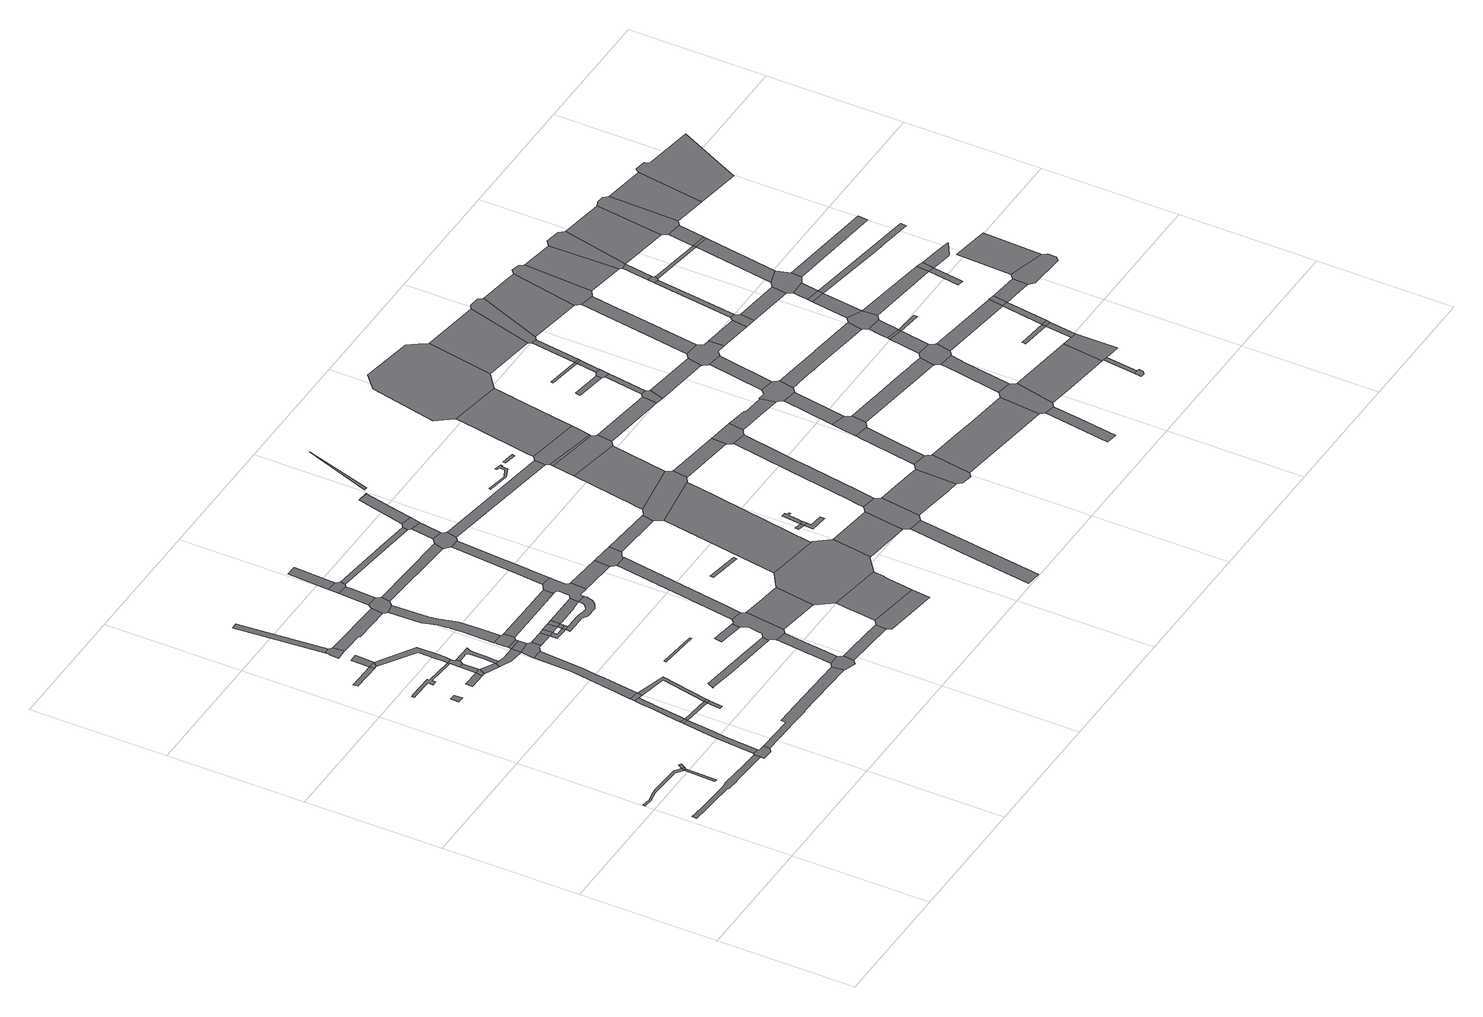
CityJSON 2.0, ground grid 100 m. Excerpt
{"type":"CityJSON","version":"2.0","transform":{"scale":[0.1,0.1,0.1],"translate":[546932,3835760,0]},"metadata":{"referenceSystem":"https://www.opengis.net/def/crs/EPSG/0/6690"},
"CityObjects":{
"road1":{"type":"Road","attributes":{"RoadStructureAttribute.sectionType":"1"},"geometry":[{"type":"MultiSurface","lod":"1","boundaries":[[[0,1,2,3,4,5,6,7,8,9,10,11,12]]]}]},
"road2":{"type":"Road","attributes":{"RoadStructureAttribute.sectionType":"1"},"geometry":[{"type":"MultiSurface","lod":"1","boundaries":[[[13,14,15,16,17,18,19,20,21,22,23,24,25,26,27,28,29,30,31]]]}]},
"road3":{"type":"Road","attributes":{"RoadStructureAttribute.sectionType":"1"},"geometry":[{"type":"MultiSurface","lod":"1","boundaries":[[[32,33,34,35,36,11]]]}]},
"road4":{"type":"Road","geometry":[{"type":"MultiSurface","lod":"1","boundaries":[[[12,11,36,37]]]}]},
"road5":{"type":"Road","geometry":[{"type":"MultiSurface","lod":"1","boundaries":[[[38,39,12,37]]]}]},
"road6":{"type":"Road","geometry":[{"type":"MultiSurface","lod":"1","boundaries":[[[40,31,30,41,42,43,44,45,46]]]}]},
"road7":{"type":"Road","attributes":{"RoadStructureAttribute.sectionType":"1"},"geometry":[{"type":"MultiSurface","lod":"1","boundaries":[[[47,48,49,50,40,46,51,52,53,54]]]}]},
"road8":{"type":"Road","geometry":[{"type":"MultiSurface","lod":"1","boundaries":[[[55,56,57,58]]]}]},
"road9":{"type":"Road","geometry":[{"type":"MultiSurface","lod":"1","boundaries":[[[59,47,54,60]]]}]},
"road10":{"type":"Road","attributes":{"RoadStructureAttribute.sectionType":"1"},"geometry":[{"type":"MultiSurface","lod":"1","boundaries":[[[61,62,63,64]]]}]},
"road11":{"type":"Road","attributes":{"RoadStructureAttribute.sectionType":"1"},"geometry":[{"type":"MultiSurface","lod":"1","boundaries":[[[65,66,67,68,69,70,71,72,73,74,59,60,75,76,77,78,79,80,81,82,83,84,85]]]}]},
"road12":{"type":"Road","geometry":[{"type":"MultiSurface","lod":"1","boundaries":[[[86,87,88,89,90,91,92,93,94,95,96,97]]]}]},
"road13":{"type":"Road","attributes":{"RoadStructureAttribute.sectionType":"1"},"geometry":[{"type":"MultiSurface","lod":"1","boundaries":[[[60,54,98,99]]]}]},
"road14":{"type":"Road","geometry":[{"type":"MultiSurface","lod":"1","boundaries":[[[100,101,102,103]]]}]},
"road15":{"type":"Road","geometry":[{"type":"MultiSurface","lod":"1","boundaries":[[[64,63,104,105]]]}]},
"road16":{"type":"Road","geometry":[{"type":"MultiSurface","lod":"1","boundaries":[[[106,65,85,107,108]]]}]},
"road17":{"type":"Road","attributes":{"RoadStructureAttribute.sectionType":"1"},"geometry":[{"type":"MultiSurface","lod":"1","boundaries":[[[109,110,111,64,105]]]}]},
"road18":{"type":"Road","geometry":[{"type":"MultiSurface","lod":"1","boundaries":[[[98,112,113,114,115,116]]]}]},
"road19":{"type":"Road","geometry":[{"type":"MultiSurface","lod":"1","boundaries":[[[117,103,102,118,119]]]}]},
"road20":{"type":"Road","geometry":[{"type":"MultiSurface","lod":"1","boundaries":[[[99,98,116,120,121]]]}]},
"road21":{"type":"Road","geometry":[{"type":"MultiSurface","lod":"1","boundaries":[[[122,123,124,125,126,127,128,129,130,131,132]]]}]},
"road22":{"type":"Road","attributes":{"RoadStructureAttribute.sectionType":"1"},"geometry":[{"type":"MultiSurface","lod":"1","boundaries":[[[133,134,135,105,104,136,137,138,97,139]]]}]},
"road23":{"type":"Road","attributes":{"RoadStructureAttribute.sectionType":"1"},"geometry":[{"type":"MultiSurface","lod":"1","boundaries":[[[140,103,117,141]]]}]},
"road24":{"type":"Road","attributes":{"RoadStructureAttribute.sectionType":"1"},"geometry":[{"type":"MultiSurface","lod":"1","boundaries":[[[142,143,144,108,107,145,99,121]]]}]},
"road25":{"type":"Road","attributes":{"RoadStructureAttribute.sectionType":"1"},"geometry":[{"type":"MultiSurface","lod":"1","boundaries":[[[146,119,118,147,148]]]}]},
"road26":{"type":"Road","geometry":[{"type":"MultiSurface","lod":"1","boundaries":[[[149,150,139,97,96,140,141,151,152]]]}]},
"road27":{"type":"Road","attributes":{"RoadStructureAttribute.sectionType":"1"},"geometry":[{"type":"MultiSurface","lod":"1","boundaries":[[[153,154,155,156,157,158,44,43,159,160,161,162,163,164,165]]]}]},
"road28":{"type":"Road","attributes":{"RoadStructureAttribute.sectionType":"1"},"geometry":[{"type":"MultiSurface","lod":"1","boundaries":[[[166,167,168,123,122]]]}]},
"road29":{"type":"Road","attributes":{"RoadStructureAttribute.sectionType":"1"},"geometry":[{"type":"MultiSurface","lod":"1","boundaries":[[[169,170,171,172,173,106,108,174,175,176,177,178,179,180]]]}]},
"road30":{"type":"Road","attributes":{"RoadStructureAttribute.sectionType":"1"},"geometry":[{"type":"MultiSurface","lod":"1","boundaries":[[[181,182,183,184,185,186,187,188,189,152,151,190,191,192,193,194,195,196,197,198,148,199]]]}]},
"road31":{"type":"Road","geometry":[{"type":"MultiSurface","lod":"1","boundaries":[[[148,147,200,201,202,203,204,199]]]}]},
"road32":{"type":"Road","attributes":{"RoadStructureAttribute.sectionType":"1"},"geometry":[{"type":"MultiSurface","lod":"1","boundaries":[[[132,131,205,206,207,208,209,210,211]]]}]},
"road33":{"type":"Road","attributes":{"RoadStructureAttribute.sectionType":"1"},"geometry":[{"type":"MultiSurface","lod":"1","boundaries":[[[212,213,214,215,216,202,217,218,219,169,180,220,221,222,223,224,225]]]}]},
"road34":{"type":"Road","geometry":[{"type":"MultiSurface","lod":"1","boundaries":[[[203,202,216,226,227]]]}]},
"road35":{"type":"Road","attributes":{"RoadStructureAttribute.sectionType":"1"},"geometry":[{"type":"MultiSurface","lod":"1","boundaries":[[[228,203,227,229]]]}]},
"road36":{"type":"Road","geometry":[{"type":"MultiSurface","lod":"1","boundaries":[[[230,231,232,233,228,229,234,235,236,237,238]]]}]},
"road37":{"type":"Road","attributes":{"RoadStructureAttribute.sectionType":"1"},"geometry":[{"type":"MultiSurface","lod":"1","boundaries":[[[239,225,224,240,241,242]]]}]},
"road38":{"type":"Road","attributes":{"RoadStructureAttribute.sectionType":"1"},"geometry":[{"type":"MultiSurface","lod":"1","boundaries":[[[243,244,245,246,247,248,249,250]]]}]},
"road39":{"type":"Road","attributes":{"RoadStructureAttribute.sectionType":"1"},"geometry":[{"type":"MultiSurface","lod":"1","boundaries":[[[251,252,253,254,255,256,257,258,259,260,261,262,263,264,265,266,267,268,269,270,271,272,230,238]]]}]},
"road40":{"type":"Road","geometry":[{"type":"MultiSurface","lod":"1","boundaries":[[[273,274,275,276]]]}]},
"road41":{"type":"Road","geometry":[{"type":"MultiSurface","lod":"1","boundaries":[[[242,241,277,278]]]}]},
"road42":{"type":"Road","attributes":{"RoadStructureAttribute.sectionType":"1"},"geometry":[{"type":"MultiSurface","lod":"1","boundaries":[[[241,279,280,281,282,283,284,277]]]}]},
"road43":{"type":"Road","attributes":{"RoadStructureAttribute.sectionType":"1"},"geometry":[{"type":"MultiSurface","lod":"1","boundaries":[[[278,277,285,286,287]]]}]},
"road44":{"type":"Road","geometry":[{"type":"MultiSurface","lod":"1","boundaries":[[[288,211,210,289,259,258,290,291,292,293,294,295]]]}]},
"road45":{"type":"Road","geometry":[{"type":"MultiSurface","lod":"1","boundaries":[[[283,282,296,297]]]}]},
"road46":{"type":"Road","geometry":[{"type":"MultiSurface","lod":"1","boundaries":[[[298,299,300,165,164,301,302,303,304,305]]]}]},
"road47":{"type":"Road","geometry":[{"type":"MultiSurface","lod":"1","boundaries":[[[286,283,297,306]]]}]},
"road48":{"type":"Road","geometry":[{"type":"MultiSurface","lod":"1","boundaries":[[[287,286,306,307]]]}]},
"road49":{"type":"Road","attributes":{"RoadStructureAttribute.sectionType":"1"},"geometry":[{"type":"MultiSurface","lod":"1","boundaries":[[[308,309,288,295,310,311]]]}]},
"road50":{"type":"Road","attributes":{"RoadStructureAttribute.sectionType":"1"},"geometry":[{"type":"MultiSurface","lod":"1","boundaries":[[[312,313,314,315,316,236,235,317,318]]]}]},
"road51":{"type":"Road","attributes":{"RoadStructureAttribute.sectionType":"1"},"geometry":[{"type":"MultiSurface","lod":"1","boundaries":[[[319,320,321,322,299,298,323,324,325]]]}]},
"road52":{"type":"Road","geometry":[{"type":"MultiSurface","lod":"1","boundaries":[[[326,308,311,327,328,329,330]]]}]},
"road53":{"type":"Road","attributes":{"RoadStructureAttribute.sectionType":"1"},"geometry":[{"type":"MultiSurface","lod":"1","boundaries":[[[331,332,333,334,335,336,337,338,339,340,341,296,282,342,343,344,345,346,347,348,349,350,351,352,353,354,355,356]]]}]},
"road54":{"type":"Road","attributes":{"RoadStructureAttribute.sectionType":"1"},"geometry":[{"type":"MultiSurface","lod":"1","boundaries":[[[357,358,359,360]]]}]},
"road55":{"type":"Road","attributes":{"RoadStructureAttribute.sectionType":"1"},"geometry":[{"type":"MultiSurface","lod":"1","boundaries":[[[361,362,326,330,363,364]]]}]},
"road56":{"type":"Road","attributes":{"RoadStructureAttribute.sectionType":"1"},"geometry":[{"type":"MultiSurface","lod":"1","boundaries":[[[307,306,365,366,367,368,369,331,370]]]}]},
"road57":{"type":"Road","attributes":{"RoadStructureAttribute.sectionType":"1"},"geometry":[{"type":"MultiSurface","lod":"1","boundaries":[[[371,305,304,372,373]]]}]},
"road58":{"type":"Road","geometry":[{"type":"MultiSurface","lod":"1","boundaries":[[[374,375,376,360,359,377,378,379,380,381,382,250,249,383,384,385,386,319,325,387,388,389,390,391,392]]]}]},
"road59":{"type":"Road","attributes":{"RoadStructureAttribute.sectionType":"1"},"geometry":[{"type":"MultiSurface","lod":"1","boundaries":[[[393,292,291,394,395]]]}]},
"road60":{"type":"Road","geometry":[{"type":"MultiSurface","lod":"1","boundaries":[[[396,397,398,318,317,399,400,401,402,403,404,405,406,407,408,409,410,370,331,356,411,412,413,414,415,416,417,418,419,420]]]}]},
"road61":{"type":"Road","attributes":{"RoadStructureAttribute.sectionType":"1"},"geometry":[{"type":"MultiSurface","lod":"1","boundaries":[[[421,422,328,327,423,424,425]]]}]},
"road62":{"type":"Road","attributes":{"RoadStructureAttribute.sectionType":"1"},"geometry":[{"type":"MultiSurface","lod":"1","boundaries":[[[426,427,428,390,389,429,430]]]}]},
"road63":{"type":"Road","attributes":{"RoadStructureAttribute.sectionType":"1"},"geometry":[{"type":"MultiSurface","lod":"1","boundaries":[[[431,374,392,432,433,434,435,436]]]}]},
"road64":{"type":"Road","attributes":{"RoadStructureAttribute.sectionType":"1"},"geometry":[{"type":"MultiSurface","lod":"1","boundaries":[[[416,415,437,438,439]]]}]},
"road65":{"type":"Road","attributes":{"RoadStructureAttribute.sectionType":"1"},"geometry":[{"type":"MultiSurface","lod":"1","boundaries":[[[440,441,396,420,442,443,444]]]}]},
"road66":{"type":"Road","geometry":[{"type":"MultiSurface","lod":"1","boundaries":[[[445,446,447,373,372,448,449,450]]]}]},
"road67":{"type":"Road","geometry":[{"type":"MultiSurface","lod":"1","boundaries":[[[451,452,395,394,453,454,440,444,455,456,457,458,459,460,461]]]}]},
"road68":{"type":"Road","attributes":{"function":"3","RoadStructureAttribute.sectionType":"1"},"geometry":[{"type":"MultiSurface","lod":"1","boundaries":[[[462,463,464,445,450,465,466,467,468,469,470]]]}]},
"road69":{"type":"Road","geometry":[{"type":"MultiSurface","lod":"1","boundaries":[[[471,439,438,472,473,431,436,474,475,476,477,478]]]}]},
"road70":{"type":"Road","attributes":{"RoadStructureAttribute.sectionType":"1"},"geometry":[{"type":"MultiSurface","lod":"1","boundaries":[[[479,451,461,480,481]]]}]},
"road71":{"type":"Road","attributes":{"RoadStructureAttribute.sectionType":"1"},"geometry":[{"type":"MultiSurface","lod":"1","boundaries":[[[482,483,484,485]]]}]},
"road72":{"type":"Road","geometry":[{"type":"MultiSurface","lod":"1","boundaries":[[[486,487,425,424,479,481,488]]]}]},
"road73":{"type":"Road","geometry":[{"type":"MultiSurface","lod":"1","boundaries":[[[489,490,491,492,493,430,429,494,462,470,495,496,497,498]]]}]},
"road74":{"type":"Road","attributes":{"RoadStructureAttribute.sectionType":"1"},"geometry":[{"type":"MultiSurface","lod":"1","boundaries":[[[499,500,486,488,501,502,503,504,505]]]}]},
"road75":{"type":"Road","attributes":{"RoadStructureAttribute.sectionType":"1"},"geometry":[{"type":"MultiSurface","lod":"1","boundaries":[[[478,477,506,507]]]}]},
"road76":{"type":"Road","attributes":{"RoadStructureAttribute.sectionType":"1"},"geometry":[{"type":"MultiSurface","lod":"1","boundaries":[[[499,505,508]]]}]},
"road77":{"type":"Road","attributes":{"RoadStructureAttribute.sectionType":"1"},"geometry":[{"type":"MultiSurface","lod":"1","boundaries":[[[509,510,458,457,511,512,513]]]}]},
"road78":{"type":"Road","attributes":{"function":"3","RoadStructureAttribute.sectionType":"1"},"geometry":[{"type":"MultiSurface","lod":"1","boundaries":[[[514,515,516,517,518,489,498]]]}]},
"road79":{"type":"Road","geometry":[{"type":"MultiSurface","lod":"1","boundaries":[[[519,520,521]]]}]},
"road80":{"type":"Road","attributes":{"RoadStructureAttribute.sectionType":"1"},"geometry":[{"type":"MultiSurface","lod":"1","boundaries":[[[522,523,524,525,526,527,528,529]]]}]},
"road81":{"type":"Road","attributes":{"RoadStructureAttribute.sectionType":"1"},"geometry":[{"type":"MultiSurface","lod":"1","boundaries":[[[530,531,532,533]]]}]},
"road82":{"type":"Road","attributes":{"RoadStructureAttribute.sectionType":"1"},"geometry":[{"type":"MultiSurface","lod":"1","boundaries":[[[534,497,496,535,536,537]]]}]},
"road83":{"type":"Road","geometry":[{"type":"MultiSurface","lod":"1","boundaries":[[[533,532,538,539]]]}]},
"road84":{"type":"Road","geometry":[{"type":"MultiSurface","lod":"1","boundaries":[[[532,540,541,542,543,538]]]}]},
"road85":{"type":"Road","geometry":[{"type":"MultiSurface","lod":"1","boundaries":[[[544,545,546,547,548,549,550,551,533,539]]]}]},
"road86":{"type":"Road","attributes":{"RoadStructureAttribute.sectionType":"1"},"geometry":[{"type":"MultiSurface","lod":"1","boundaries":[[[552,553,554,555,556,557,558,559,560,561,562,563]]]}]},
"road87":{"type":"Road","geometry":[{"type":"MultiSurface","lod":"1","boundaries":[[[564,565,566,567,568,569,507,506,518,517,570,571,572]]]}]},
"road88":{"type":"Road","geometry":[{"type":"MultiSurface","lod":"1","boundaries":[[[573,537,536,574,522,529,575,576,577,578]]]}]},
"road89":{"type":"Road","attributes":{"function":"3","RoadStructureAttribute.sectionType":"1"},"geometry":[{"type":"MultiSurface","lod":"1","boundaries":[[[579,580,581,567,566,582]]]}]},
"road90":{"type":"Road","geometry":[{"type":"MultiSurface","lod":"1","boundaries":[[[583,584,585,586]]]}]},
"road91":{"type":"Road","geometry":[{"type":"MultiSurface","lod":"1","boundaries":[[[587,579,582,588,589,590,591,592,593,594]]]}]},
"road92":{"type":"Road","attributes":{"function":"3","RoadStructureAttribute.sectionType":"1"},"geometry":[{"type":"MultiSurface","lod":"1","boundaries":[[[595,587,594,596]]]}]},
"road93":{"type":"Road","geometry":[{"type":"MultiSurface","lod":"1","boundaries":[[[597,513,512,598,595,596,599,600,601]]]}]},
"road94":{"type":"Road","attributes":{"RoadStructureAttribute.sectionType":"1"},"geometry":[{"type":"MultiSurface","lod":"1","boundaries":[[[602,603,577,576,604,605,606,607,608]]]}]},
"road95":{"type":"Road","attributes":{"RoadStructureAttribute.sectionType":"1"},"geometry":[{"type":"MultiSurface","lod":"1","boundaries":[[[572,571,609,610]]]}]},
"road96":{"type":"Road","attributes":{"RoadStructureAttribute.sectionType":"1"},"geometry":[{"type":"MultiSurface","lod":"1","boundaries":[[[611,612,613,614,573,578,615,616,617,618,619,620,621]]]}]},
"road97":{"type":"Road","attributes":{"function":"3","RoadStructureAttribute.sectionType":"1"},"geometry":[{"type":"MultiSurface","lod":"1","boundaries":[[[622,623,624,597,601,625,626,627,628,629,630,631]]]}]},
"road98":{"type":"Road","geometry":[{"type":"MultiSurface","lod":"1","boundaries":[[[632,633,634,608,607,635,636,637,638,639,640,641,642,643,644,645]]]}]},
"road99":{"type":"Road","attributes":{"function":"3","RoadStructureAttribute.sectionType":"1"},"geometry":[{"type":"MultiSurface","lod":"1","boundaries":[[[622,631,646]]]}]},
"road100":{"type":"Road","geometry":[{"type":"MultiSurface","lod":"1","boundaries":[[[610,609,647,648,611,621,649,650,651,652,653,654]]]}]},
"road101":{"type":"Road","attributes":{"RoadStructureAttribute.sectionType":"1"},"geometry":[{"type":"MultiSurface","lod":"1","boundaries":[[[590,589,655,656]]]}]},
"road102":{"type":"Road","attributes":{"RoadStructureAttribute.sectionType":"1"},"geometry":[{"type":"MultiSurface","lod":"1","boundaries":[[[657,658,659,660,632,645,661,662]]]}]},
"road103":{"type":"Road","geometry":[{"type":"MultiSurface","lod":"1","boundaries":[[[663,664,665,666,667,668,622,646,669,670,671,672,673]]]}]},
"road104":{"type":"Road","attributes":{"RoadStructureAttribute.sectionType":"1"},"geometry":[{"type":"MultiSurface","lod":"1","boundaries":[[[674,675,654,653,676,677,678,679]]]}]},
"road105":{"type":"Road","geometry":[{"type":"MultiSurface","lod":"1","boundaries":[[[680,681,682,657,662,683,684,685,686,687]]]}]},
"road106":{"type":"Road","geometry":[{"type":"MultiSurface","lod":"1","boundaries":[[[688,689,656,655,690,691,692,693,694,695]]]}]},
"road107":{"type":"Road","geometry":[{"type":"MultiSurface","lod":"1","boundaries":[[[696,697,698,699,700,701]]]}]},
"road108":{"type":"Road","attributes":{"RoadStructureAttribute.sectionType":"1"},"geometry":[{"type":"MultiSurface","lod":"1","boundaries":[[[702,703,704,705,642,641,706,707,708,709]]]}]},
"road109":{"type":"Road","attributes":{"RoadStructureAttribute.sectionType":"1"},"geometry":[{"type":"MultiSurface","lod":"1","boundaries":[[[710,680,687,711]]]}]},
"road110":{"type":"Road","attributes":{"RoadStructureAttribute.sectionType":"1"},"geometry":[{"type":"MultiSurface","lod":"1","boundaries":[[[712,713,688,695,714,715]]]}]},
"road111":{"type":"Road","geometry":[{"type":"MultiSurface","lod":"1","boundaries":[[[716,717,718,719]]]}]},
"road112":{"type":"Road","geometry":[{"type":"MultiSurface","lod":"1","boundaries":[[[720,701,700,712,715,721,722]]]}]},
"road113":{"type":"Road","geometry":[{"type":"MultiSurface","lod":"1","boundaries":[[[723,724,725,726,727,679,678,728,729,710,711,730,731,732,733,734]]]}]},
"road114":{"type":"Road","attributes":{"RoadStructureAttribute.sectionType":"1"},"geometry":[{"type":"MultiSurface","lod":"1","boundaries":[[[693,692,735,736]]]}]},
"road115":{"type":"Road","attributes":{"RoadStructureAttribute.sectionType":"1"},"geometry":[{"type":"MultiSurface","lod":"1","boundaries":[[[718,720,722,737,738]]]}]},
"road116":{"type":"Road","geometry":[{"type":"MultiSurface","lod":"1","boundaries":[[[719,718,738,739]]]}]},
"road117":{"type":"Road","attributes":{"RoadStructureAttribute.sectionType":"1"},"geometry":[{"type":"MultiSurface","lod":"1","boundaries":[[[740,741,742,743,744,745]]]}]},
"road118":{"type":"Road","attributes":{"RoadStructureAttribute.sectionType":"1"},"geometry":[{"type":"MultiSurface","lod":"1","boundaries":[[[746,719,739,747]]]}]},
"road119":{"type":"Road","attributes":{"function":"3","RoadStructureAttribute.sectionType":"1"},"geometry":[{"type":"MultiSurface","lod":"1","boundaries":[[[671,670,748,749,750,751]]]}]},
"road120":{"type":"Road","attributes":{"RoadStructureAttribute.sectionType":"1"},"geometry":[{"type":"MultiSurface","lod":"1","boundaries":[[[752,723,734,753]]]}]},
"road121":{"type":"Road","attributes":{"RoadStructureAttribute.sectionType":"1"},"geometry":[{"type":"MultiSurface","lod":"1","boundaries":[[[754,755,756,757,758,759,760,761,762,763,686,685,764,765,766,767]]]}]},
"road122":{"type":"Road","geometry":[{"type":"MultiSurface","lod":"1","boundaries":[[[768,769,770,709,708,771,740,745,772,773,774,775,776,777,778]]]}]},
"road123":{"type":"Road","geometry":[{"type":"MultiSurface","lod":"1","boundaries":[[[779,780,781,736,735,782,783,752,753,784,785,786,787,788,789,790,791,792]]]}]},
"road124":{"type":"Road","geometry":[{"type":"MultiSurface","lod":"1","boundaries":[[[793,751,750,746,747,794,795,796]]]}]},
"road125":{"type":"Road","attributes":{"RoadStructureAttribute.sectionType":"1"},"geometry":[{"type":"MultiSurface","lod":"1","boundaries":[[[797,798,799,731,730,800,801,802,803,804,805,806,807,808]]]}]},
"road126":{"type":"Road","attributes":{"RoadStructureAttribute.sectionType":"1"},"geometry":[{"type":"MultiSurface","lod":"1","boundaries":[[[809,810,768,778,811,812,813,814]]]}]},
"road127":{"type":"Road","attributes":{"RoadStructureAttribute.sectionType":"1"},"geometry":[{"type":"MultiSurface","lod":"1","boundaries":[[[815,779,792,816,817,818,819]]]}]},
"road128":{"type":"Road","attributes":{"RoadStructureAttribute.sectionType":"1"},"geometry":[{"type":"MultiSurface","lod":"1","boundaries":[[[788,787,820,821]]]}]},
"road129":{"type":"Road","attributes":{"function":"3","RoadStructureAttribute.sectionType":"1"},"geometry":[{"type":"MultiSurface","lod":"1","boundaries":[[[822,795,794,823,824]]]}]},
"road130":{"type":"Road","attributes":{"RoadStructureAttribute.sectionType":"1"},"geometry":[{"type":"MultiSurface","lod":"1","boundaries":[[[775,774,825,826,827]]]}]},
"road131":{"type":"Road","geometry":[{"type":"MultiSurface","lod":"1","boundaries":[[[828,767,766,829,830,809,814,831,832,833,834,835,836,837]]]}]},
"road132":{"type":"Road","geometry":[{"type":"MultiSurface","lod":"1","boundaries":[[[838,839,840,841,842,843,844,845]]]}]},
"road133":{"type":"Road","attributes":{"RoadStructureAttribute.sectionType":"1"},"geometry":[{"type":"MultiSurface","lod":"1","boundaries":[[[846,828,837,847]]]}]},
"road134":{"type":"Road","geometry":[{"type":"MultiSurface","lod":"1","boundaries":[[[848,821,820,849,850,851,852]]]}]},
"road135":{"type":"Road","attributes":{"RoadStructureAttribute.sectionType":"1"},"geometry":[{"type":"MultiSurface","lod":"1","boundaries":[[[853,838,845,854]]]}]},
"road136":{"type":"Road","geometry":[{"type":"MultiSurface","lod":"1","boundaries":[[[855,846,847,856]]]}]},
"road137":{"type":"Road","attributes":{"RoadStructureAttribute.sectionType":"1"},"geometry":[{"type":"MultiSurface","lod":"1","boundaries":[[[857,858,855,856,859,860]]]}]},
"road138":{"type":"Road","geometry":[{"type":"MultiSurface","lod":"1","boundaries":[[[861,862,824,823,863,815,819,864,865,866,867]]]}]},
"road139":{"type":"Road","attributes":{"RoadStructureAttribute.sectionType":"1"},"geometry":[{"type":"MultiSurface","lod":"1","boundaries":[[[868,848,852,869,870]]]}]},
"road140":{"type":"Road","geometry":[{"type":"MultiSurface","lod":"1","boundaries":[[[871,872,873,808,807,857,860,874,875,876,877]]]}]},
"road141":{"type":"Road","geometry":[{"type":"MultiSurface","lod":"1","boundaries":[[[878,879,827,826,880,853,854,881,882,883]]]}]},
"road142":{"type":"Road","geometry":[{"type":"MultiSurface","lod":"1","boundaries":[[[884,885,886,887,856,847]]]}]},
"road143":{"type":"Road","attributes":{"RoadStructureAttribute.sectionType":"1"},"geometry":[{"type":"MultiSurface","lod":"1","boundaries":[[[850,849,888,889]]]}]},
"road144":{"type":"Road","geometry":[{"type":"MultiSurface","lod":"1","boundaries":[[[890,891,892,893,894]]]}]},
"road145":{"type":"Road","attributes":{"RoadStructureAttribute.sectionType":"1"},"geometry":[{"type":"MultiSurface","lod":"1","boundaries":[[[895,896,897,834,833,898,899,900]]]}]},
"road146":{"type":"Road","attributes":{"RoadStructureAttribute.sectionType":"1"},"geometry":[{"type":"MultiSurface","lod":"1","boundaries":[[[901,871,877,902]]]}]},
"road147":{"type":"Road","geometry":[{"type":"MultiSurface","lod":"1","boundaries":[[[903,868,870,904,905,906]]]}]},
"road148":{"type":"Road","attributes":{"function":"3","RoadStructureAttribute.sectionType":"1"},"geometry":[{"type":"MultiSurface","lod":"1","boundaries":[[[866,865,907,908]]]}]},
"road149":{"type":"Road","geometry":[{"type":"MultiSurface","lod":"1","boundaries":[[[893,909,883,882,910]]]}]},
"road150":{"type":"Road","geometry":[{"type":"MultiSurface","lod":"1","boundaries":[[[911,901,902,912]]]}]},
"road151":{"type":"Road","attributes":{"RoadStructureAttribute.sectionType":"1"},"geometry":[{"type":"MultiSurface","lod":"1","boundaries":[[[913,914,903,906]]]}]},
"road152":{"type":"Road","geometry":[{"type":"MultiSurface","lod":"1","boundaries":[[[894,893,910,915]]]}]},
"road153":{"type":"Road","attributes":{"RoadStructureAttribute.sectionType":"1"},"geometry":[{"type":"MultiSurface","lod":"1","boundaries":[[[916,917,918,911,912]]]}]},
"road154":{"type":"Road","attributes":{"RoadStructureAttribute.sectionType":"1"},"geometry":[{"type":"MultiSurface","lod":"1","boundaries":[[[899,894,915,919]]]}]},
"road155":{"type":"Road","geometry":[{"type":"MultiSurface","lod":"1","boundaries":[[[920,921,889,888,917,916,922,923]]]}]},
"road156":{"type":"Road","attributes":{"RoadStructureAttribute.sectionType":"1"},"geometry":[{"type":"MultiSurface","lod":"1","boundaries":[[[905,904,924,925]]]}]},
"road157":{"type":"Road","attributes":{"RoadStructureAttribute.sectionType":"1"},"geometry":[{"type":"MultiSurface","lod":"1","boundaries":[[[877,876,926,927]]]}]},
"road158":{"type":"Road","geometry":[{"type":"MultiSurface","lod":"1","boundaries":[[[928,908,907,914,913,929,930,931]]]}]},
"road159":{"type":"Road","geometry":[{"type":"MultiSurface","lod":"1","boundaries":[[[932,933,934,900,899,919,935]]]}]},
"road160":{"type":"Road","attributes":{"RoadStructureAttribute.sectionType":"1"},"geometry":[{"type":"MultiSurface","lod":"1","boundaries":[[[924,921,920,936,937]]]}]},
"road161":{"type":"Road","attributes":{"RoadStructureAttribute.sectionType":"1"},"geometry":[{"type":"MultiSurface","lod":"1","boundaries":[[[938,935,919,939,940,941]]]}]},
"road162":{"type":"Road","attributes":{"function":"3","RoadStructureAttribute.sectionType":"1"},"geometry":[{"type":"MultiSurface","lod":"1","boundaries":[[[929,913,942,943,944,945]]]}]},
"road163":{"type":"Road","attributes":{"RoadStructureAttribute.sectionType":"1"},"geometry":[{"type":"MultiSurface","lod":"1","boundaries":[[[946,947,948,949]]]}]},
"road164":{"type":"Road","geometry":[{"type":"MultiSurface","lod":"1","boundaries":[[[925,924,937,950]]]}]},
"road165":{"type":"Road","geometry":[{"type":"MultiSurface","lod":"1","boundaries":[[[951,952,927,926,946,949,953]]]}]},
"road166":{"type":"Road","attributes":{"RoadStructureAttribute.sectionType":"1"},"geometry":[{"type":"MultiSurface","lod":"1","boundaries":[[[954,925,950,955]]]}]},
"road167":{"type":"Road","attributes":{"RoadStructureAttribute.sectionType":"1"},"geometry":[{"type":"MultiSurface","lod":"1","boundaries":[[[912,902,956,957,958,959,960,961]]]}]},
"road168":{"type":"Road","attributes":{"RoadStructureAttribute.sectionType":"1"},"geometry":[{"type":"MultiSurface","lod":"1","boundaries":[[[923,922,962,963]]]}]},
"road169":{"type":"Road","geometry":[{"type":"MultiSurface","lod":"1","boundaries":[[[964,965,966,941,940,967,968,969,970,971,972,973,974,975,976]]]}]},
"road170":{"type":"Road","geometry":[{"type":"MultiSurface","lod":"1","boundaries":[[[977,945,944,954,955,978,979,980,981]]]}]},
"road171":{"type":"Road","attributes":{"RoadStructureAttribute.sectionType":"1"},"geometry":[{"type":"MultiSurface","lod":"1","boundaries":[[[982,983,953,949,984,985,986,987,988]]]}]},
"road172":{"type":"Road","attributes":{"RoadStructureAttribute.sectionType":"1"},"geometry":[{"type":"MultiSurface","lod":"1","boundaries":[[[989,964,976,990]]]}]},
"road173":{"type":"Road","attributes":{"function":"3","RoadStructureAttribute.sectionType":"1"},"geometry":[{"type":"MultiSurface","lod":"1","boundaries":[[[979,978,991,992]]]}]},
"road174":{"type":"Road","geometry":[{"type":"MultiSurface","lod":"1","boundaries":[[[993,994,992,991,995,996,997,998,999]]]}]}
},
"vertices":[
[422,1078,0],[421,1085,0],[189,1096,0],[154,1093,0],[74,1077,0],[12,1086,0],[9,1071,0],[74,1065,0],[157,1078,0],[189,1078,0],[399,1065,0],[450,1023,0],[462,1051,0],
[683,720,0],[468,734,0],[426,730,0],[423,730,0],[322,735,0],[175,745,0],[96,751,0],[92,751,0],[58,756,0],[54,722,0],[164,713,0],[249,707,0],[421,694,0],[422,694,0],[425,686,0],[514,679,0],[516,682,0],[805,664,0],[806,714,0],
[446,913,0],[442,800,0],[462,799,0],[468,913,0],[470,1028,0],
[478,1040,0],
[502,1076,0],[486,1086,0],
[816,721,0],[803,638,0],[882,633,0],[912,659,0],[914,704,0],[871,705,0],[861,713,0],
[875,1261,0],[863,1170,0],[854,1110,0],[843,1011,0],[882,963,0],[890,1039,0],[899,1119,0],[917,1255,0],
[382,2630,0],[429,2628,0],[431,2688,0],[384,2690,0],
[878,1289,0],[920,1278,0],
[217,3308,0],[220,3273,0],[432,3268,0],[427,3302,0],
[931,1646,0],[930,1644,0],[927,1626,0],[926,1620,0],[925,1608,0],[921,1581,0],[915,1536,0],[911,1509,0],[897,1418,0],[884,1325,0],[921,1286,0],[925,1318,0],[940,1418,0],[954,1530,0],[955,1532,0],[955,1533,0],[956,1538,0],[967,1615,0],[968,1631,0],[969,1638,0],[970,1642,0],
[493,2901,0],[493,2918,0],[311,2921,0],[291,2921,0],[291,2901,0],[304,2901,0],[461,2895,0],[461,2859,0],[496,2859,0],[496,2883,0],[706,2868,0],[706,2885,0],
[1135,1232,0],[1137,1258,0],
[567,2680,0],[567,2630,0],[690,2626,0],[698,2675,0],
[455,3268,0],[482,3298,0],
[936,1684,0],[1004,1634,0],[1009,1673,0],
[490,3438,0],[491,3441,0],[433,3440,0],
[1121,1132,0],[1121,1130,0],[1133,1130,0],[1146,1130,0],[1160,1229,0],
[741,2676,0],[714,2626,0],[741,2671,0],
[1162,1240,0],[1165,1252,0],
[467,3624,0],[420,3621,0],[423,3585,0],[416,3585,0],[412,3525,0],[413,3519,0],[419,3519,0],[420,3519,0],[484,3521,0],[496,3522,0],[489,3604,0],
[748,2921,0],[750,2978,0],[751,3136,0],[709,3103,0],[705,2978,0],[706,2920,0],[744,2888,0],
[703,2797,0],[742,2796,0],
[1215,1506,0],[1234,1608,0],[1013,1672,0],[1206,1593,0],
[824,2626,0],[825,2575,0],[846,2614,0],
[744,2858,0],[741,2866,0],[762,2826,0],[759,2852,0],
[1378,725,0],[1200,730,0],[1198,712,0],[1197,697,0],[1189,694,0],[1059,698,0],[1142,650,0],[1196,648,0],[1350,642,0],[1350,645,0],[1659,635,0],[1851,629,0],[1839,710,0],
[467,3626,0],[408,4266,0],[366,4265,0],
[1013,2425,0],[1002,2137,0],[1002,2136,0],[1001,2125,0],[953,1792,0],[1009,1675,0],[1044,1932,0],[1045,1933,0],[1055,2007,0],[1069,2111,0],[1087,2393,0],[1088,2422,0],
[873,2637,0],[878,2712,0],[878,2716,0],[884,2817,0],[889,2835,0],[899,2848,0],[828,2850,0],[824,2851,0],[818,2851,0],[814,2826,0],[819,2827,0],[822,2827,0],[834,2827,0],[844,2819,0],[849,2802,0],[852,2789,0],[850,2721,0],[850,2719,0],[873,2607,0],
[838,2569,0],[916,2534,0],[1025,2525,0],[1027,2596,0],[918,2595,0],
[546,3520,0],[547,3520,0],[659,3516,0],[673,3515,0],[674,3506,0],[953,3493,0],[964,3581,0],
[1139,2519,0],[1135,2522,0],[1132,2524,0],[1126,2529,0],[1122,2535,0],[1023,2508,0],[1015,2456,0],[1014,2436,0],[1091,2424,0],[1116,2442,0],[1120,2445,0],[1123,2447,0],[1147,2447,0],[1147,2516,0],
[1122,2537,0],[1121,2597,0],
[1028,2619,0],[1121,2617,0],
[1029,2724,0],[1029,2706,0],[1029,2705,0],[1029,2701,0],[1133,2630,0],[1138,2635,0],[1138,2714,0],[1128,2715,0],[1116,2725,0],
[1163,2516,0],[1219,2447,0],[1261,2447,0],[1260,2516,0],
[1761,1263,0],[1701,1271,0],[1314,1322,0],[1289,1275,0],[1297,1274,0],[1480,1248,0],[1888,1195,0],[1895,1245,0],
[1114,2748,0],[1113,2802,0],[1113,2804,0],[1111,2888,0],[1109,3028,0],[1076,3156,0],[1063,3219,0],[1053,3481,0],[978,3468,0],[985,3228,0],[1013,3151,0],[1014,3151,0],[1015,3146,0],[1017,3128,0],[1022,3079,0],[1024,3067,0],[1026,3045,0],[1027,3039,0],[1027,3028,0],[1027,3026,0],[1027,3023,0],[1030,2954,0],
[1381,1666,0],[1669,1638,0],[1670,1653,0],[1384,1681,0],
[1298,2447,0],[1297,2517,0],
[1260,2391,0],[1280,2391,0],[1327,2390,0],[1365,2389,0],[1365,2413,0],[1297,2413,0],
[1329,2447,0],[1365,2446,0],[1365,2517,0],
[991,3614,0],[969,3477,0],[1060,3490,0],[1082,3514,0],[1096,3578,0],[1091,3584,0],[1090,3585,0],[1072,3608,0],
[1402,2389,0],[1402,2413,0],
[1949,733,0],[1869,732,0],[1861,726,0],[1859,621,0],[1937,595,0],[1954,611,0],[1965,622,0],[1978,701,0],
[1402,2446,0],
[1402,2517,0],
[1003,3836,0],[1001,3800,0],[1081,3796,0],[1083,3832,0],
[1565,2709,0],[1474,2710,0],[1440,2710,0],[1413,2710,0],[1208,2713,0],[1657,2633,0],[1658,2707,0],
[1919,1152,0],[1890,911,0],[1889,902,0],[1889,899,0],[1969,893,0],[1980,982,0],[2000,1142,0],
[1007,3915,0],[1103,3847,0],[1114,3886,0],[1088,3909,0],[1086,3911,0],
[1657,2453,0],[1659,2431,0],[1658,2421,0],[1649,2403,0],[1639,2393,0],[1623,2383,0],[1615,2379,0],[1604,2377,0],[1581,2378,0],[1556,2384,0],[1528,2387,0],[1365,2353,0],[1521,2351,0],[1551,2333,0],[1559,2330,0],[1642,2329,0],[1647,2330,0],[1670,2341,0],[1680,2348,0],[1694,2359,0],[1710,2380,0],[1715,2389,0],[1722,2410,0],[1725,2432,0],[1725,2433,0],[1725,2448,0],
[1739,1508,0],[1730,1451,0],[1917,1424,0],[1925,1482,0],
[1023,4219,0],[1014,4053,0],[1094,4049,0],[1104,4217,0],
[1466,2446,0],[1552,2446,0],[1566,2447,0],[1591,2449,0],[1638,2452,0],[1663,2518,0],
[2084,693,0],[2349,594,0],[2357,673,0],
[1969,1506,0],[1967,1504,0],[1939,1480,0],[1948,1382,0],[1945,1367,0],[1938,1310,0],[1937,1305,0],[1933,1269,0],[1898,1247,0],[1905,1193,0],[1909,1182,0],[1919,1158,0],[1919,1155,0],[2004,1144,0],[2033,1166,0],[2035,1167,0],[2073,1461,0],[2052,1489,0],[2052,1491,0],
[1736,3549,0],[1722,3475,0],[1749,3548,0],
[1708,2741,0],[1687,2727,0],[1677,2720,0],[1672,2633,0],[1678,2633,0],[1680,2632,0],[1686,2630,0],[1691,2623,0],[1695,2610,0],[1695,2608,0],[1692,2553,0],[1691,2542,0],[1688,2535,0],[1684,2532,0],[1675,2526,0],[1726,2478,0],[1732,2478,0],[1734,2478,0],[1782,2474,0],[1798,2473,0],[1803,2589,0],[1801,2591,0],[1797,2595,0],[1779,2618,0],[1788,2735,0],
[1793,3807,0],[1593,3831,0],[1588,3791,0],[1789,3768,0],[1795,3807,0],
[2283,1431,0],[2277,1431,0],[2125,1454,0],[2347,1123,0],[2390,1416,0],
[2107,2418,0],[2071,1602,0],[2083,1677,0],[2090,1719,0],[2091,1730,0],[2198,2415,0],
[1848,2469,0],[2075,2453,0],[2084,2567,0],
[1768,3436,0],[1722,2932,0],[1812,3054,0],[1813,3056,0],[1841,3436,0],
[2392,697,0],[2389,695,0],[2359,673,0],[2371,562,0],[2767,506,0],[2786,641,0],
[1783,3577,0],[1761,3558,0],[1733,3466,0],[1755,3447,0],[1845,3439,0],[1869,3456,0],[1870,3457,0],[1885,3533,0],[1884,3534,0],[1880,3541,0],[1863,3565,0],
[2433,1003,0],[2422,921,0],[2404,784,0],[2795,702,0],[2803,761,0],[2803,763,0],[2818,864,0],[2819,865,0],[2831,948,0],
[2192,2559,0],[2078,2450,0],[2094,2432,0],[2200,2431,0],[2217,2443,0],[2220,2445,0],[2241,2458,0],[2249,2554,0],
[1808,3749,0],[1886,3704,0],[1891,3730,0],
[2293,1818,0],[2529,1778,0],[2533,1802,0],[2296,1844,0],
[1828,3828,0],[1797,3807,0],[1909,3810,0],
[2516,1498,0],[2514,1496,0],[2417,1433,0],[2416,1433,0],[2391,1416,0],[2348,1121,0],[2950,1039,0],[2956,1038,0],[3001,1334,0],[2920,1438,0],
[1911,4185,0],[1903,4148,0],[1934,3921,0],[1934,3922,0],[1981,4130,0],[1982,4138,0],[1990,4174,0],
[2620,2433,0],[2639,2521,0],
[1992,4180,0],
[2391,3459,0],[2389,3459,0],[2380,3380,0],[2796,3317,0],[2807,3399,0],
[2911,1450,0],[2909,1453,0],[3059,2348,0],[3074,2435,0],[2659,2377,0],
[2197,4700,0],[2021,4204,0],[2043,4203,0],
[3332,950,0],[3265,486,0],[3231,251,0],[3197,18,0],[3309,9,0],[3356,335,0],[3404,669,0],[3442,937,0],
[2988,1601,0],[2985,1574,0],[3041,1566,0],[3043,1594,0],
[3237,1304,0],[3109,1018,0],[3303,992,0],[3348,1289,0],
[3069,1564,0],[3071,1592,0],
[3037,1499,0],[3164,1485,0],[3166,1517,0],[3066,1529,0],
[3073,1612,0],[3080,1672,0],[3085,1702,0],[3108,1699,0],[3107,1712,0],[3084,1717,0],[3087,1734,0],[3060,1737,0],
[2609,3561,0],[2634,3557,0],[2627,3517,0],[2565,3489,0],[2414,3515,0],[2409,3502,0],[2570,3476,0],[2647,3507,0],[2651,3554,0],[2661,3550,0],[2663,3567,0],[2611,3577,0],
[3130,2572,0],[3106,2609,0],[3105,2611,0],[2692,2550,0],[2689,2547,0],[2652,2520,0],[3113,2459,0],[3116,2459,0],[3133,2568,0],
[3389,1324,0],[3330,953,0],[3442,940,0],[3481,969,0],[3528,1267,0],[3498,1306,0],
[2785,3097,0],[2705,2622,0],[2704,2618,0],[3177,3031,0],
[2694,3548,0],[2787,3531,0],[2791,3551,0],[2696,3565,0],
[2814,3268,0],[3213,3059,0],[3216,3061,0],[3228,3170,0],[3226,3170,0],[3220,3177,0],[3206,3197,0],[3202,3202,0],
[2817,3290,0],[3205,3216,0],
[2838,3423,0],[2816,3291,0],[3214,3262,0],[3217,3261,0],[3233,3357,0],
[3835,1226,0],[3701,1243,0],[3499,967,0],[3595,955,0],[3795,928,0],[3881,917,0],[3889,1219,0],
[3539,2404,0],[3548,2515,0],
[3567,2364,0],[3492,1916,0],[3410,1442,0],[3399,1384,0],[3497,1307,0],[3521,1444,0],[3583,1806,0],[3599,1898,0],[3602,1918,0],[3630,2079,0],[3676,2349,0],
[2946,4043,0],[2920,3893,0],[2846,3470,0],[3260,3516,0],[3258,3516,0],[3313,3834,0],[3314,3834,0],[3320,3875,0],[3328,3928,0],[3335,3979,0],
[3930,1250,0],[3930,1248,0],[3922,1242,0],[3904,891,0],[3908,887,0],[3908,885,0],[3989,873,0],[3990,874,0],[3996,878,0],[4021,898,0],[4069,1197,0],[4048,1224,0],[4042,1231,0],[4040,1234,0],
[3335,3981,0],
[3542,2399,0],[3563,2370,0],[3678,2351,0],[3682,2354,0],[3702,2368,0],[3713,2376,0],[3719,2380,0],[3734,2489,0],
[3700,2996,0],[3715,3106,0],
[4010,1717,0],[4007,1697,0],[4006,1695,0],[3964,1448,0],[4076,1449,0],[4120,1698,0],
[3071,4757,0],[3008,4700,0],[2961,4657,0],[2854,4163,0],[2894,4111,0],[2944,4045,0],[3404,4034,0],[3457,4075,0],[3547,4569,0],[3508,4624,0],[3461,4693,0],
[3890,2455,0],[3892,2467,0],[3722,2379,0],[3839,2364,0],[4077,2333,0],[4053,2436,0],
[4042,1906,0],[4022,1786,0],[4022,1785,0],[4125,1702,0],[4156,1724,0],[4162,1728,0],[4179,1837,0],[4150,1878,0],
[3736,3125,0],[3724,3114,0],[3730,2992,0],[3740,2991,0],[3761,2988,0],[3793,3095,0],[3782,3111,0],[3776,3119,0],
[3544,3501,0],[3539,3482,0],[3535,3463,0],[3537,3463,0],[3760,3430,0],[3762,3470,0],
[4486,1139,0],[4485,1140,0],[4440,1146,0],[4312,1163,0],[4147,883,0],[4443,841,0],[4768,797,0],[4798,1097,0],
[4108,2293,0],[4217,2276,0],
[3780,3415,0],[3775,3379,0],[3814,3373,0],[3820,3409,0],
[3570,3694,0],[3567,3678,0],[3814,3639,0],[3816,3657,0],
[3791,3486,0],[3824,3439,0],[3830,3480,0],
[4138,2471,0],[4132,2465,0],[4108,2442,0],[4105,2439,0],[4054,2445,0],[4084,2323,0],[4104,2299,0],[4255,2309,0],[4276,2417,0],[4272,2423,0],[4251,2448,0],[4246,2454,0],
[4179,2933,0],[4202,3040,0],
[3834,3503,0],[3853,3633,0],
[3856,3651,0],
[4796,768,0],[4787,701,0],[4726,277,0],[4809,265,0],[4848,551,0],[4876,753,0],
[3867,3992,0],[3906,3986,0],
[3792,4025,0],[3809,4023,0],[3851,4016,0],[3986,4502,0],
[4210,2891,0],[4319,2876,0],
[4823,1754,0],[4744,1764,0],[4742,1765,0],[4641,1778,0],[4639,1778,0],[4473,1800,0],[4471,1801,0],[4433,1806,0],[4413,1808,0],[4411,1808,0],[4434,1693,0],[4740,1652,0],[4893,1632,0],[4911,1742,0],
[4840,1131,0],[4839,1129,0],[4825,1118,0],[4797,771,0],[4880,756,0],[4881,757,0],[4911,777,0],[4976,1073,0],[4958,1100,0],[4949,1112,0],[4948,1114,0],
[4238,3070,0],[4233,3066,0],[4207,3045,0],[4183,2927,0],[4206,2896,0],[4325,2881,0],[4352,2904,0],[4357,2909,0],[4422,2901,0],[4421,3012,0],[4376,3017,0],[4372,3023,0],[4352,3053,0],[4348,3059,0],
[4016,4523,0],[3930,4004,0],[4121,4484,0],[4096,4514,0],
[4655,2367,0],[4655,2366,0],[4427,2396,0],[4428,2288,0],[4487,2279,0],[4487,2281,0],[4700,2252,0],[4702,2252,0],[4795,2239,0],[4797,2239,0],[4992,2212,0],[5014,2320,0],
[4920,1592,0],[4897,1457,0],[4974,1264,0],[4979,1304,0],[5006,1458,0],[5029,1580,0],
[4364,3904,0],[4416,3511,0],[4438,3663,0],[4442,3683,0],[4472,3886,0],
[4665,2869,0],[4680,2978,0],
[4407,4441,0],[4335,3944,0],[4436,4436,0],
[5071,755,0],[5440,706,0],[5480,1007,0],
[4951,1772,0],[4896,1628,0],[4916,1598,0],[5035,1585,0],[5062,1606,0],[5068,1610,0],[5090,1719,0],[5086,1724,0],[5065,1754,0],[5061,1760,0],
[5428,465,0],[5421,411,0],[5447,408,0],[5454,413,0],[5467,423,0],[5472,426,0],[5476,458,0],[5459,461,0],
[4991,2002,0],[5099,1983,0],
[4701,3005,0],[4747,2858,0],[4762,2966,0],[4741,2990,0],[4742,3000,0],
[5458,704,0],[5489,700,0],
[4994,2022,0],[5103,2003,0],
[5019,2172,0],[5005,2087,0],[5105,2013,0],[5131,2163,0],
[4467,4464,0],[4466,4463,0],[4364,3905,0],[4474,3887,0],[4518,3914,0],[4552,4420,0],[4526,4451,0],
[4783,3601,0],[4788,3356,0],[4818,3596,0],
[5052,2349,0],[5041,2341,0],[5023,2327,0],[5136,2167,0],[5166,2189,0],[5171,2192,0],[5161,2300,0],
[5561,996,0],[5544,998,0],[5455,704,0],[5607,685,0],[5605,990,0],[5563,996,0],
[5278,1964,0],[5279,1963,0],[5279,1976,0],[5279,1988,0],
[5090,2812,0],[5107,2922,0],
[5366,1247,0],[5365,1234,0],[5364,1222,0],[5584,1197,0],[5588,1224,0],
[5648,1646,0],[5472,1669,0],[5470,1669,0],[5621,1539,0],[5638,1537,0],[5653,1645,0],
[5094,2621,0],[5203,2604,0],
[4791,3654,0],[4828,3606,0],[4840,3630,0],[4832,3649,0],
[4802,3870,0],[4796,4380,0],
[5583,1191,0],[5634,1189,0],
[5101,2664,0],[5210,2647,0],
[4864,3860,0],[4818,3851,0],
[5638,1217,0],
[5231,2778,0],[5118,2773,0],[5111,2734,0],
[5684,1531,0],
[5262,2985,0],[5145,2950,0],[5286,2808,0],[5292,2888,0],
[5235,3545,0],[5238,3570,0],
[5724,2121,0],[5733,2213,0],
[4837,4414,0],[4979,4354,0],[4948,4393,0],[4949,4394,0],
[5699,1638,0],[5685,1640,0],[5658,1645,0],[5702,1638,0],
[5331,3439,0],[5345,3529,0],
[5716,1636,0],[5910,1504,0],[5911,1502,0],[5913,1614,0],
[4880,3858,0],[4881,3857,0],[5240,3804,0],[5306,4303,0],
[5724,2119,0],[5691,1888,0],[5736,1882,0],[5770,2110,0],
[5348,3554,0],
[5768,2206,0],[5768,2208,0],[5788,2202,0],
[5268,3765,0],[5378,3749,0],
[5771,2514,0],[5776,2513,0],[5806,2508,0],[5806,2511,0],[6070,2474,0],[6074,2517,0],
[6004,2719,0],[6013,2793,0],
[5950,1645,0],[5938,1635,0],[5919,1618,0],[5932,1481,0],[5945,1468,0],[6218,1450,0],[6235,1470,0],[6238,1470,0],[6243,1476,0],[6246,1479,0],[6247,1542,0],[6235,1556,0],[6222,1571,0],
[5347,4322,0],[5416,3776,0],[5428,4284,0],[5403,4314,0],[5402,4315,0],
[6039,2155,0],[5941,2174,0],[5776,2109,0],[5786,2107,0],[5927,2088,0],[5935,2087,0],[6042,2155,0],
[5966,2051,0],[6240,2007,0],
[5660,3739,0],[5736,4238,0],
[5762,4270,0],[5760,4268,0],[5994,3688,0],[6231,4163,0],[5864,4218,0],[5841,4253,0],[5842,4256,0]
]}
